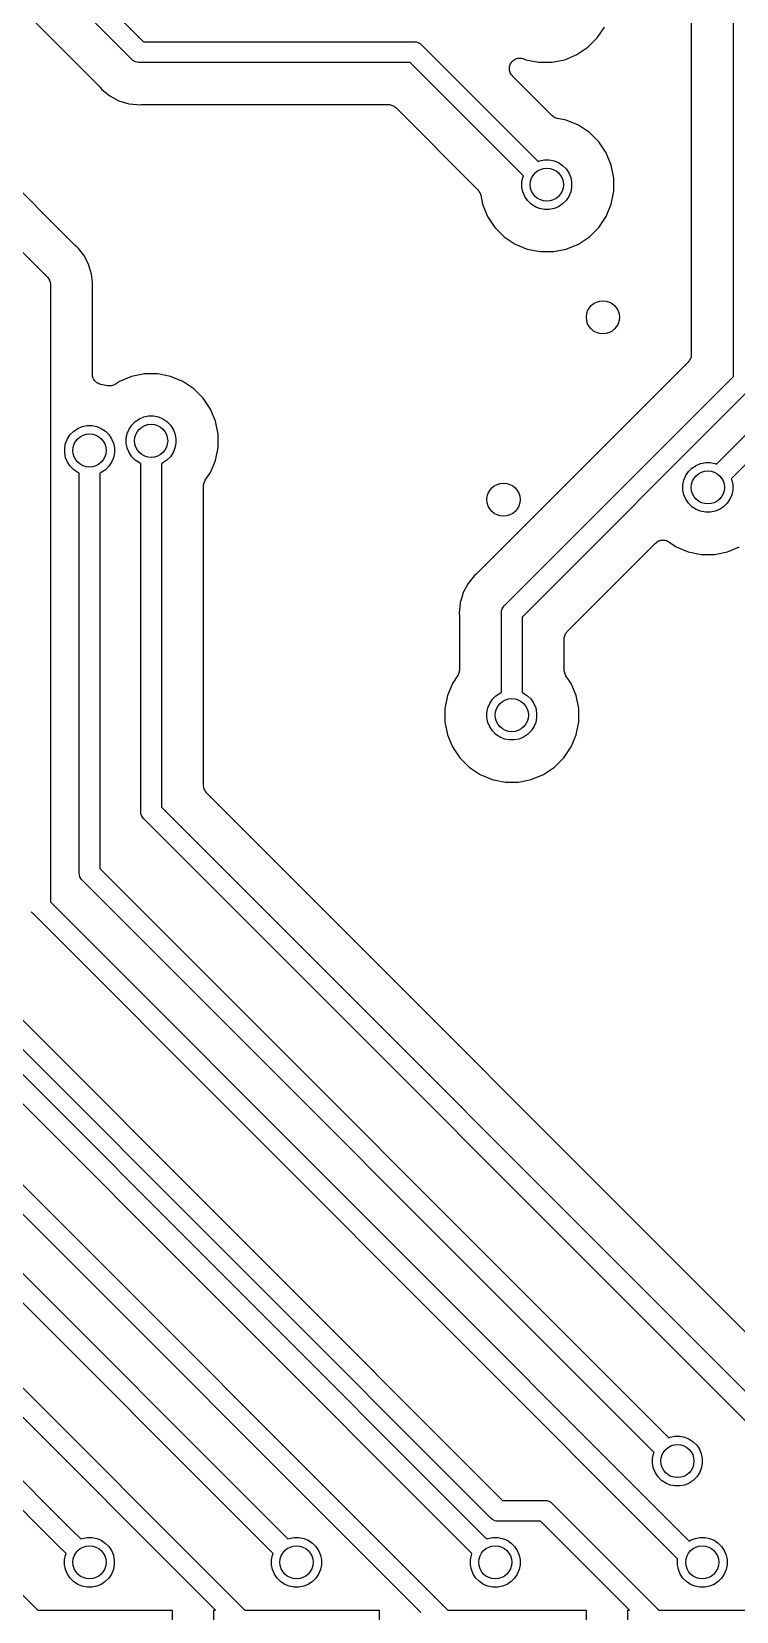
# Model space of a CAD drawing. Extents: x 3.61 to 7.55, y -5.8 to -3.38.
# Drawn here: x 4.811 to 5.146, y -5.241 to -4.49 of the extents above; entities that cross this region are included whole.
import ezdxf

# ---------------------------------------------------------------- set-up
doc = ezdxf.new("R2010")
doc.units = 0
doc.header["$MEASUREMENT"] = 0
doc.layers.add('BLACK', color=7, linetype='CONTINUOUS')

msp = doc.modelspace()

# ---------------------------------------------------------------- linework, layer by layer
at = {"layer": 'BLACK', "linetype": 'CONTINUOUS'}
for p, q in [((5.14469, -4.65407), (5.14469, -3.84514)), ((5.12469, -4.44418), (5.12469, -4.64371)), ((4.83164, -4.59167), (4.69976, -4.4598)), ((4.83169, -4.46253), (4.86424, -4.49508)), ((4.85855, -4.50331), (4.82346, -4.46822)), ((4.68475, -4.47307), (4.81836, -4.60668)), ((4.81019, -4.48323), (4.84354, -4.51658)), ((5.07554, -4.49774), (5.07997, -4.49331)), ((5.07997, -4.49331), (5.08345, -4.4881)), ((4.86424, -4.49508), (4.99277, -4.49508)), ((4.99277, -4.49508), (4.99302, -4.49505)), ((4.99302, -4.49505), (4.99326, -4.49508)), ((4.99326, -4.49508), (4.99326, -4.49508)), ((4.99326, -4.49508), (4.99398, -4.49515)), ((4.99398, -4.49515), (4.99491, -4.49543)), ((4.99491, -4.49543), (4.99576, -4.49589)), ((4.99576, -4.49589), (4.99651, -4.4965)), ((4.99651, -4.4965), (4.99667, -4.49669)), ((4.99667, -4.49669), (5.05189, -4.55191)), ((5.06454, -4.50362), (5.07033, -4.50122)), ((5.07033, -4.50122), (5.07554, -4.49774)), ((4.85871, -4.5035), (4.85855, -4.50331)), ((4.8589, -4.50365), (4.85871, -4.5035)), ((4.85925, -4.50394), (4.8589, -4.50365)), ((4.8589, -4.50365), (4.8589, -4.50365)), ((4.85946, -4.50411), (4.85925, -4.50394)), ((4.86031, -4.50457), (4.85946, -4.50411)), ((4.86124, -4.50485), (4.86031, -4.50457)), ((4.86196, -4.50492), (4.86124, -4.50485)), ((4.8622, -4.50495), (4.86196, -4.50492)), ((4.86196, -4.50492), (4.86196, -4.50492)), ((4.86245, -4.50492), (4.8622, -4.50495)), ((4.99098, -4.50492), (4.86245, -4.50492)), ((5.04493, -4.55887), (4.99098, -4.50492)), ((5.03822, -4.50784), (5.03827, -4.50735)), ((5.03826, -4.50833), (5.03822, -4.50784)), ((5.03822, -4.50784), (5.03822, -4.50784)), ((5.03822, -4.50784), (5.03822, -4.50784)), ((5.0383, -4.50881), (5.03826, -4.50833)), ((5.03827, -4.50735), (5.03832, -4.50687)), ((5.03831, -4.50882), (5.0383, -4.50881)), ((5.0383, -4.50881), (5.0383, -4.50881)), ((5.03844, -4.50927), (5.03831, -4.50882)), ((5.03832, -4.50687), (5.03847, -4.50641)), ((5.03832, -4.50687), (5.03832, -4.50687)), ((5.03832, -4.50687), (5.03832, -4.50687)), ((5.03858, -4.50974), (5.03844, -4.50927)), ((5.03847, -4.50641), (5.03861, -4.50594)), ((5.03858, -4.50975), (5.03858, -4.50974)), ((5.0388, -4.51017), (5.03858, -4.50975)), ((5.03858, -4.50975), (5.03858, -4.50975)), ((5.03861, -4.50594), (5.03862, -4.50593)), ((5.03861, -4.50594), (5.03861, -4.50594)), ((5.03862, -4.50593), (5.03885, -4.50551)), ((5.03885, -4.50551), (5.03908, -4.50508)), ((5.03908, -4.50508), (5.03939, -4.50471)), ((5.03908, -4.50508), (5.03908, -4.50508)), ((5.03908, -4.50508), (5.03908, -4.50508)), ((5.03939, -4.50471), (5.0397, -4.50433)), ((5.0397, -4.50433), (5.0397, -4.50433)), ((5.0397, -4.50433), (5.03971, -4.50433)), ((5.03971, -4.50433), (5.04009, -4.50402)), ((5.04009, -4.50402), (5.04046, -4.50372)), ((5.04046, -4.50372), (5.04047, -4.50371)), ((5.04046, -4.50372), (5.04046, -4.50372)), ((5.04047, -4.50371), (5.0409, -4.50349)), ((5.0409, -4.50349), (5.04132, -4.50326)), ((5.04132, -4.50326), (5.04133, -4.50326)), ((5.04133, -4.50326), (5.04178, -4.50312)), ((5.04133, -4.50326), (5.04133, -4.50326)), ((5.04178, -4.50312), (5.04226, -4.50298)), ((5.04226, -4.50298), (5.04273, -4.50294)), ((5.04226, -4.50298), (5.04226, -4.50298)), ((5.04226, -4.50298), (5.04226, -4.50298)), ((5.04273, -4.50294), (5.04323, -4.50289)), ((5.04323, -4.50289), (5.04323, -4.50289)), ((5.04323, -4.50289), (5.04324, -4.50289)), ((5.04324, -4.50289), (5.04372, -4.50294)), ((5.04372, -4.50294), (5.0442, -4.50298)), ((5.0442, -4.50298), (5.0442, -4.50299)), ((5.0442, -4.50299), (5.04421, -4.50299)), ((5.04421, -4.50299), (5.04468, -4.50313)), ((5.04468, -4.50313), (5.04513, -4.50327)), ((5.04513, -4.50327), (5.04598, -4.50362)), ((5.04598, -4.50362), (5.05213, -4.50484)), ((5.05213, -4.50484), (5.0584, -4.50484)), ((5.0584, -4.50484), (5.06454, -4.50362)), ((4.84354, -4.51658), (4.84359, -4.51663)), ((4.84359, -4.51663), (4.84372, -4.5168)), ((4.84372, -4.5168), (4.84387, -4.51695)), ((4.84387, -4.51695), (4.8445, -4.51771)), ((5.03902, -4.51061), (5.0388, -4.51017)), ((5.03903, -4.51061), (5.03902, -4.51061)), ((5.03903, -4.51062), (5.03903, -4.51061)), ((5.03933, -4.51099), (5.03903, -4.51062)), ((5.03963, -4.51137), (5.03933, -4.51099)), ((5.03964, -4.51138), (5.03963, -4.51137)), ((5.03968, -4.51142), (5.03964, -4.51138)), ((5.03964, -4.51138), (5.03964, -4.51138)), ((5.03964, -4.51138), (5.03964, -4.51138)), ((5.05844, -4.53018), (5.03968, -4.51142)), ((4.8445, -4.51771), (4.84829, -4.52082)), ((4.84829, -4.52082), (4.85262, -4.52314)), ((4.85262, -4.52314), (4.85732, -4.52456)), ((4.85732, -4.52456), (4.86123, -4.52495)), ((4.86318, -4.52495), (4.86325, -4.52494)), ((4.86325, -4.52494), (4.86346, -4.52494)), ((4.86346, -4.52494), (4.86367, -4.52492)), ((4.86367, -4.52492), (4.98062, -4.52492)), ((4.98062, -4.52492), (4.98064, -4.52492)), ((4.98064, -4.52492), (4.98064, -4.52492)), ((4.98064, -4.52492), (4.98064, -4.52492)), ((4.98064, -4.52492), (4.98069, -4.52492)), ((4.98069, -4.52492), (4.98115, -4.52497)), ((4.86123, -4.52495), (4.86123, -4.52495)), ((4.86123, -4.52495), (4.8622, -4.52504)), ((4.8622, -4.52504), (4.86318, -4.52495)), ((4.98115, -4.52497), (4.98161, -4.52502)), ((4.98161, -4.52502), (4.98164, -4.52503)), ((4.98164, -4.52503), (4.98166, -4.52503)), ((4.98166, -4.52503), (4.9821, -4.52517)), ((4.9821, -4.52517), (4.98254, -4.52531)), ((4.98254, -4.52531), (4.98257, -4.52532)), ((4.98257, -4.52532), (4.98259, -4.52533)), ((4.98259, -4.52533), (4.983, -4.52555)), ((4.983, -4.52555), (4.9834, -4.52577)), ((4.9834, -4.52577), (4.98342, -4.52578)), ((4.98342, -4.52578), (4.98345, -4.5258)), ((4.98345, -4.5258), (4.9838, -4.52609)), ((4.9838, -4.52609), (4.98416, -4.52639)), ((4.98416, -4.52639), (5.0232, -4.56543)), ((5.0588, -4.53048), (5.05844, -4.53018)), ((5.05915, -4.53077), (5.0588, -4.53048)), ((5.05917, -4.53078), (5.05915, -4.53077)), ((5.0592, -4.5308), (5.05917, -4.53078)), ((5.0596, -4.53102), (5.0592, -4.5308)), ((5.06, -4.53124), (5.0596, -4.53102)), ((5.06003, -4.53125), (5.06, -4.53124)), ((5.06006, -4.53126), (5.06003, -4.53125)), ((5.0605, -4.5314), (5.06006, -4.53126)), ((5.06093, -4.53154), (5.0605, -4.5314)), ((5.06099, -4.53155), (5.06093, -4.53154)), ((5.061, -4.53155), (5.06099, -4.53155)), ((5.06099, -4.53155), (5.06099, -4.53155)), ((5.06099, -4.53155), (5.06099, -4.53155)), ((5.06529, -4.5324), (5.061, -4.53155)), ((5.07108, -4.5348), (5.06529, -4.5324)), ((5.07629, -4.53828), (5.07108, -4.5348)), ((5.08072, -4.54271), (5.07629, -4.53828)), ((5.0842, -4.54792), (5.08072, -4.54271)), ((5.05189, -4.55191), (5.05256, -4.55163)), ((5.05256, -4.55163), (5.05484, -4.55118)), ((5.05484, -4.55118), (5.05717, -4.55118)), ((5.05717, -4.55118), (5.05945, -4.55163)), ((5.05945, -4.55163), (5.0616, -4.55253)), ((5.0616, -4.55253), (5.06354, -4.55382)), ((5.06354, -4.55382), (5.06518, -4.55546)), ((5.0866, -4.55371), (5.0842, -4.54792)), ((5.08782, -4.55986), (5.0866, -4.55371)), ((5.0442, -4.56183), (5.04465, -4.55955)), ((5.0442, -4.56416), (5.0442, -4.56183)), ((5.04465, -4.55955), (5.04493, -4.55887)), ((5.06518, -4.55546), (5.06647, -4.5574)), ((5.06647, -4.5574), (5.06736, -4.55955)), ((5.06736, -4.55955), (5.06782, -4.56183)), ((5.06782, -4.56183), (5.06782, -4.56416)), ((5.08782, -4.56613), (5.08782, -4.55986)), ((5.0232, -4.56543), (5.02321, -4.56544)), ((5.02321, -4.56544), (5.02321, -4.56544)), ((5.02321, -4.56544), (5.02321, -4.56544)), ((5.02321, -4.56544), (5.02325, -4.56548)), ((5.02325, -4.56548), (5.02353, -4.56584)), ((5.02353, -4.56584), (5.02383, -4.56619)), ((5.02383, -4.56619), (5.02384, -4.56622)), ((5.02384, -4.56622), (5.02386, -4.56624)), ((5.02386, -4.56624), (5.02407, -4.56665)), ((5.02407, -4.56665), (5.02428, -4.56705)), ((5.02428, -4.56705), (5.02429, -4.56708)), ((5.02429, -4.56708), (5.02431, -4.56711)), ((5.02431, -4.56711), (5.02443, -4.56755)), ((5.02443, -4.56755), (5.02457, -4.56799)), ((5.02457, -4.56799), (5.02542, -4.57227)), ((5.04465, -4.56644), (5.0442, -4.56416)), ((5.04554, -4.56859), (5.04465, -4.56644)), ((5.04683, -4.57052), (5.04554, -4.56859)), ((5.06647, -4.56859), (5.06518, -4.57052)), ((5.06736, -4.56644), (5.06647, -4.56859)), ((5.06782, -4.56416), (5.06736, -4.56644)), ((5.0866, -4.57227), (5.08782, -4.56613)), ((5.02542, -4.57227), (5.02782, -4.57806)), ((5.04848, -4.57217), (5.04683, -4.57052)), ((5.05041, -4.57346), (5.04848, -4.57217)), ((5.05256, -4.57435), (5.05041, -4.57346)), ((5.05484, -4.5748), (5.05256, -4.57435)), ((5.05717, -4.5748), (5.05484, -4.5748)), ((5.05945, -4.57435), (5.05717, -4.5748)), ((5.0616, -4.57346), (5.05945, -4.57435)), ((5.06354, -4.57217), (5.0616, -4.57346)), ((5.06518, -4.57052), (5.06354, -4.57217)), ((5.0842, -4.57806), (5.0866, -4.57227)), ((5.02782, -4.57806), (5.0313, -4.58327)), ((5.0313, -4.58327), (5.03573, -4.5877)), ((5.07629, -4.5877), (5.08072, -4.58327)), ((5.08072, -4.58327), (5.0842, -4.57806)), ((4.8318, -4.5918), (4.83164, -4.59167)), ((4.83195, -4.59195), (4.8318, -4.5918)), ((4.832, -4.592), (4.83195, -4.59195)), ((4.83276, -4.59262), (4.832, -4.592)), ((5.03573, -4.5877), (5.04094, -4.59118)), ((5.04094, -4.59118), (5.04673, -4.59358)), ((5.06529, -4.59358), (5.07108, -4.59118)), ((5.07108, -4.59118), (5.07629, -4.5877)), ((4.83339, -4.59338), (4.83276, -4.59262)), ((4.83588, -4.59642), (4.83339, -4.59338)), ((4.83819, -4.60075), (4.83588, -4.59642)), ((5.04673, -4.59358), (5.05287, -4.5948)), ((5.05287, -4.5948), (5.05914, -4.5948)), ((5.05914, -4.5948), (5.06529, -4.59358)), ((4.81836, -4.60668), (4.81855, -4.60683)), ((4.81855, -4.60683), (4.81871, -4.60702)), ((4.81871, -4.60702), (4.81871, -4.60702)), ((4.81871, -4.60702), (4.81917, -4.60758)), ((4.83962, -4.60545), (4.83819, -4.60075)), ((4.84, -4.60935), (4.83962, -4.60545)), ((4.81917, -4.60758), (4.81954, -4.60829)), ((4.81954, -4.60829), (4.81962, -4.60844)), ((4.81962, -4.60844), (4.81991, -4.60937)), ((4.81991, -4.60937), (4.81998, -4.61009)), ((4.81998, -4.61009), (4.81998, -4.61009)), ((4.81998, -4.61009), (4.82, -4.61033)), ((4.82, -4.61033), (4.81998, -4.61057)), ((4.81998, -4.61057), (4.81998, -4.90357)), ((4.83998, -4.61173), (4.84, -4.61152)), ((4.83998, -4.6118), (4.83998, -4.61173)), ((4.83998, -4.65297), (4.83998, -4.6118)), ((4.8401, -4.61033), (4.84, -4.60935)), ((4.84, -4.60935), (4.84, -4.60935)), ((4.84, -4.61131), (4.8401, -4.61033)), ((4.84, -4.61152), (4.84, -4.61131)), ((5.12458, -4.64475), (5.12444, -4.64519)), ((5.12459, -4.6447), (5.12458, -4.64473)), ((5.12458, -4.64473), (5.12458, -4.64475)), ((5.12463, -4.64424), (5.12459, -4.6447)), ((5.12468, -4.64378), (5.12463, -4.64424)), ((5.12469, -4.64371), (5.12468, -4.64373)), ((5.12468, -4.64373), (5.12468, -4.64373)), ((5.12468, -4.64373), (5.12468, -4.64373)), ((5.12468, -4.64373), (5.12468, -4.64378)), ((5.12322, -4.64725), (5.02279, -4.74768)), ((5.12351, -4.64689), (5.12322, -4.64725)), ((5.12381, -4.64654), (5.12351, -4.64689)), ((5.12382, -4.64651), (5.12381, -4.64654)), ((5.12384, -4.64649), (5.12382, -4.64651)), ((5.12406, -4.64609), (5.12384, -4.64649)), ((5.12428, -4.64568), (5.12406, -4.64609)), ((5.12429, -4.64566), (5.12428, -4.64568)), ((5.1243, -4.64563), (5.12429, -4.64566)), ((5.12444, -4.64519), (5.1243, -4.64563)), ((4.84002, -4.65343), (4.83998, -4.65297)), ((4.84006, -4.6539), (4.84002, -4.65343)), ((4.84007, -4.65392), (4.84006, -4.6539)), ((4.84007, -4.65394), (4.84007, -4.65392)), ((4.84021, -4.65438), (4.84007, -4.65394)), ((4.84034, -4.65483), (4.84021, -4.65438)), ((4.84035, -4.65485), (4.84034, -4.65483)), ((4.84035, -4.65487), (4.84035, -4.65485)), ((4.84057, -4.65528), (4.84035, -4.65487)), ((4.84079, -4.6557), (4.84057, -4.65528)), ((4.8408, -4.65571), (4.84079, -4.6557)), ((4.84081, -4.65573), (4.8408, -4.65571)), ((4.84111, -4.6561), (4.84081, -4.65573)), ((4.8414, -4.65646), (4.84111, -4.6561)), ((4.84142, -4.65647), (4.8414, -4.65646)), ((4.84143, -4.65649), (4.84142, -4.65647)), ((4.84179, -4.65679), (4.84143, -4.65649)), ((4.84215, -4.65709), (4.84179, -4.65679)), ((4.84217, -4.6571), (4.84215, -4.65709)), ((4.84218, -4.65711), (4.84217, -4.6571)), ((4.84259, -4.65733), (4.84218, -4.65711)), ((4.843, -4.65756), (4.84259, -4.65733)), ((4.84302, -4.65757), (4.843, -4.65756)), ((4.84304, -4.65757), (4.84302, -4.65757)), ((4.84349, -4.65771), (4.84304, -4.65757)), ((4.84393, -4.65786), (4.84349, -4.65771)), ((4.84397, -4.65786), (4.84393, -4.65786)), ((4.844, -4.65787), (4.84397, -4.65786)), ((4.84397, -4.65786), (4.84397, -4.65786)), ((4.84397, -4.65786), (4.84397, -4.65786)), ((4.84717, -4.6585), (4.844, -4.65787)), ((4.84763, -4.65855), (4.84717, -4.6585)), ((4.84809, -4.6586), (4.84763, -4.65855)), ((4.84812, -4.65859), (4.84809, -4.6586)), ((4.84814, -4.6586), (4.84812, -4.65859)), ((4.8486, -4.65855), (4.84814, -4.6586)), ((4.84906, -4.65851), (4.8486, -4.65855)), ((4.84909, -4.6585), (4.84906, -4.65851)), ((4.84911, -4.6585), (4.84909, -4.6585)), ((4.84956, -4.65837), (4.84911, -4.6585)), ((4.85, -4.65824), (4.84956, -4.65837)), ((4.85002, -4.65823), (4.85, -4.65824)), ((4.85005, -4.65822), (4.85002, -4.65823)), ((4.85045, -4.658), (4.85005, -4.65822)), ((4.85087, -4.65779), (4.85045, -4.658)), ((4.85091, -4.65776), (4.85087, -4.65779)), ((4.85092, -4.65775), (4.85091, -4.65776)), ((4.85091, -4.65776), (4.85091, -4.65776)), ((4.85091, -4.65776), (4.85091, -4.65776)), ((4.85282, -4.65649), (4.85092, -4.65775)), ((4.85861, -4.65409), (4.85282, -4.65649)), ((4.86475, -4.65287), (4.85861, -4.65409)), ((4.87102, -4.65287), (4.86475, -4.65287)), ((4.87717, -4.65409), (4.87102, -4.65287)), ((4.88296, -4.65649), (4.87717, -4.65409)), ((4.88817, -4.65997), (4.88296, -4.65649)), ((4.8926, -4.6644), (4.88817, -4.65997)), ((5.03606, -4.76269), (5.14469, -4.65407)), ((5.15292, -4.65976), (5.04429, -4.76838)), ((4.89608, -4.66961), (4.8926, -4.6644)), ((5.13668, -4.69572), (5.16742, -4.66498)), ((4.86036, -4.6755), (4.86229, -4.67421)), ((4.86229, -4.67421), (4.86444, -4.67332)), ((4.86444, -4.67332), (4.86672, -4.67287)), ((4.86672, -4.67287), (4.86905, -4.67287)), ((4.86905, -4.67287), (4.87133, -4.67332)), ((4.87133, -4.67332), (4.87348, -4.67421)), ((4.87348, -4.67421), (4.87542, -4.6755)), ((4.89848, -4.6754), (4.89608, -4.66961)), ((5.17565, -4.67067), (5.14364, -4.70268)), ((4.82815, -4.68364), (4.82944, -4.6817)), ((4.82944, -4.6817), (4.83109, -4.68006)), ((4.83109, -4.68006), (4.83302, -4.67877)), ((4.83302, -4.67877), (4.83517, -4.67788)), ((4.83517, -4.67788), (4.83745, -4.67742)), ((4.83745, -4.67742), (4.83978, -4.67742)), ((4.83978, -4.67742), (4.84206, -4.67788)), ((4.84206, -4.67788), (4.84421, -4.67877)), ((4.84421, -4.67877), (4.84615, -4.68006)), ((4.84615, -4.68006), (4.84779, -4.6817)), ((4.84779, -4.6817), (4.84908, -4.68364)), ((4.85608, -4.68351), (4.85653, -4.68123)), ((4.85653, -4.68123), (4.85742, -4.67908)), ((4.85742, -4.67908), (4.85871, -4.67715)), ((4.85871, -4.67715), (4.86036, -4.6755)), ((4.87542, -4.6755), (4.87706, -4.67715)), ((4.87706, -4.67715), (4.87835, -4.67908)), ((4.87835, -4.67908), (4.87924, -4.68123)), ((4.87924, -4.68123), (4.8797, -4.68351)), ((4.8997, -4.68154), (4.89848, -4.6754)), ((4.8997, -4.68781), (4.8997, -4.68154)), ((4.82681, -4.68807), (4.82726, -4.68579)), ((4.82681, -4.6904), (4.82681, -4.68807)), ((4.82726, -4.68579), (4.82815, -4.68364)), ((4.84908, -4.68364), (4.84997, -4.68579)), ((4.84997, -4.68579), (4.85043, -4.68807)), ((4.85043, -4.68807), (4.85043, -4.6904)), ((4.85608, -4.68584), (4.85608, -4.68351)), ((4.85653, -4.68812), (4.85608, -4.68584)), ((4.85742, -4.69027), (4.85653, -4.68812)), ((4.87924, -4.68812), (4.87835, -4.69027)), ((4.8797, -4.68584), (4.87924, -4.68812)), ((4.8797, -4.68351), (4.8797, -4.68584)), ((4.89848, -4.69396), (4.8997, -4.68781)), ((4.82726, -4.69268), (4.82681, -4.6904)), ((4.82815, -4.69483), (4.82726, -4.69268)), ((4.82944, -4.69676), (4.82815, -4.69483)), ((4.83109, -4.69841), (4.82944, -4.69676)), ((4.84779, -4.69676), (4.84615, -4.69841)), ((4.84908, -4.69483), (4.84779, -4.69676)), ((4.84997, -4.69268), (4.84908, -4.69483)), ((4.85043, -4.6904), (4.84997, -4.69268)), ((4.85871, -4.69221), (4.85742, -4.69027)), ((4.86036, -4.69385), (4.85871, -4.69221)), ((4.86229, -4.69514), (4.86036, -4.69385)), ((4.86297, -4.69542), (4.86229, -4.69514)), ((4.86297, -4.70162), (4.86297, -4.69542)), ((4.87348, -4.69514), (4.87281, -4.69542)), ((4.87281, -4.69542), (4.87281, -4.85869)), ((4.87542, -4.69385), (4.87348, -4.69514)), ((4.87706, -4.69221), (4.87542, -4.69385)), ((4.87835, -4.69027), (4.87706, -4.69221)), ((4.89608, -4.69975), (4.89848, -4.69396)), ((5.12503, -4.69762), (5.12696, -4.69633)), ((5.12696, -4.69633), (5.12911, -4.69544)), ((5.12911, -4.69544), (5.1314, -4.69499)), ((5.1314, -4.69499), (5.13372, -4.69499)), ((5.13372, -4.69499), (5.136, -4.69544)), ((5.136, -4.69544), (5.13668, -4.69572)), ((4.83302, -4.6997), (4.83109, -4.69841)), ((4.8337, -4.69998), (4.83302, -4.6997)), ((4.8337, -4.88956), (4.8337, -4.69998)), ((4.84421, -4.6997), (4.84354, -4.69998)), ((4.84354, -4.69998), (4.84354, -4.88776)), ((4.84615, -4.69841), (4.84421, -4.6997)), ((4.86297, -4.86049), (4.86297, -4.70162)), ((4.86297, -4.70162), (4.86297, -4.70162)), ((4.89292, -4.70512), (4.89306, -4.70468)), ((4.89306, -4.70468), (4.89319, -4.70424)), ((4.89319, -4.70424), (4.8932, -4.70421)), ((4.8932, -4.70421), (4.89321, -4.70419)), ((4.89321, -4.70419), (4.89343, -4.70378)), ((4.89343, -4.70378), (4.89365, -4.70338)), ((4.89365, -4.70338), (4.89608, -4.69975)), ((5.12075, -4.70563), (5.1212, -4.70335)), ((5.1212, -4.70335), (5.12209, -4.7012)), ((5.12209, -4.7012), (5.12338, -4.69927)), ((5.12338, -4.69927), (5.12503, -4.69762)), ((5.14364, -4.70268), (5.14392, -4.70335)), ((5.14392, -4.70335), (5.14437, -4.70563)), ((4.89281, -4.70609), (4.89286, -4.70563)), ((4.89281, -4.70614), (4.89281, -4.70609)), ((4.89281, -4.70616), (4.89281, -4.70614)), ((4.89281, -4.70614), (4.89281, -4.70614)), ((4.89281, -4.70614), (4.89281, -4.70614)), ((4.89281, -4.84833), (4.89281, -4.70616)), ((4.89286, -4.70563), (4.89291, -4.70517)), ((4.89291, -4.70514), (4.89292, -4.70512)), ((4.89291, -4.70517), (4.89291, -4.70514)), ((5.12075, -4.70796), (5.12075, -4.70563)), ((5.1212, -4.71024), (5.12075, -4.70796)), ((5.12209, -4.71239), (5.1212, -4.71024)), ((5.12338, -4.71433), (5.12209, -4.71239)), ((5.14303, -4.71239), (5.14173, -4.71433)), ((5.14392, -4.71024), (5.14303, -4.71239)), ((5.14437, -4.70796), (5.14392, -4.71024)), ((5.14437, -4.70563), (5.14437, -4.70796)), ((5.12503, -4.71597), (5.12338, -4.71433)), ((5.12696, -4.71726), (5.12503, -4.71597)), ((5.12911, -4.71815), (5.12696, -4.71726)), ((5.1314, -4.71861), (5.12911, -4.71815)), ((5.13372, -4.71861), (5.1314, -4.71861)), ((5.136, -4.71815), (5.13372, -4.71861)), ((5.13815, -4.71726), (5.136, -4.71815)), ((5.14009, -4.71597), (5.13815, -4.71726)), ((5.14173, -4.71433), (5.14009, -4.71597)), ((5.06576, -4.7752), (5.10768, -4.73327)), ((5.10768, -4.73327), (5.1077, -4.73325)), ((5.1077, -4.73325), (5.10773, -4.73323)), ((5.1077, -4.73325), (5.1077, -4.73325)), ((5.1077, -4.73325), (5.1077, -4.73325)), ((5.10773, -4.73323), (5.1081, -4.73293)), ((5.1081, -4.73293), (5.10846, -4.73264)), ((5.10846, -4.73264), (5.10848, -4.73263)), ((5.10848, -4.73263), (5.10849, -4.73262)), ((5.10849, -4.73262), (5.10891, -4.7324)), ((5.10891, -4.7324), (5.10932, -4.73218)), ((5.10932, -4.73218), (5.10934, -4.73218)), ((5.10934, -4.73218), (5.10936, -4.73217)), ((5.10936, -4.73217), (5.10981, -4.73204)), ((5.10981, -4.73204), (5.11026, -4.7319)), ((5.11026, -4.7319), (5.11028, -4.7319)), ((5.11028, -4.7319), (5.1103, -4.7319)), ((5.1103, -4.7319), (5.11076, -4.73185)), ((5.11076, -4.73185), (5.11123, -4.73181)), ((5.11123, -4.73181), (5.11125, -4.73181)), ((5.11125, -4.73181), (5.11127, -4.73181)), ((5.11127, -4.73181), (5.11174, -4.73186)), ((5.11174, -4.73186), (5.1122, -4.73191)), ((5.1122, -4.73191), (5.11222, -4.73191)), ((5.11222, -4.73191), (5.11224, -4.73192)), ((5.11224, -4.73192), (5.11269, -4.73206)), ((5.11269, -4.73206), (5.11313, -4.73219)), ((5.11313, -4.73219), (5.11315, -4.7322)), ((5.11315, -4.7322), (5.11317, -4.73221)), ((5.11317, -4.73221), (5.11358, -4.73243)), ((5.11358, -4.73243), (5.114, -4.73265)), ((5.114, -4.73265), (5.11749, -4.73499)), ((5.11749, -4.73499), (5.12328, -4.73739)), ((5.14184, -4.73739), (5.14763, -4.73499)), ((5.12328, -4.73739), (5.12943, -4.73861)), ((5.12943, -4.73861), (5.13569, -4.73861)), ((5.13569, -4.73861), (5.14184, -4.73739)), ((5.02104, -4.7494), (5.01855, -4.75243)), ((5.02166, -4.74864), (5.02104, -4.7494)), ((5.02104, -4.7494), (5.02104, -4.7494)), ((5.02242, -4.74801), (5.02166, -4.74864)), ((5.02257, -4.74786), (5.02242, -4.74801)), ((5.02274, -4.74773), (5.02257, -4.74786)), ((5.02279, -4.74768), (5.02274, -4.74773)), ((5.01623, -4.75676), (5.0154, -4.75951)), ((5.01855, -4.75243), (5.01623, -4.75676)), ((5.01461, -4.76345), (5.01433, -4.76634)), ((5.01481, -4.76146), (5.01461, -4.76345)), ((5.0154, -4.75951), (5.01481, -4.76146)), ((5.0154, -4.75951), (5.0154, -4.75951)), ((5.03453, -4.76536), (5.0348, -4.76445)), ((5.0348, -4.76445), (5.03526, -4.7636)), ((5.03526, -4.7636), (5.03572, -4.76303)), ((5.03572, -4.76303), (5.03587, -4.76285)), ((5.03572, -4.76303), (5.03572, -4.76303)), ((5.03587, -4.76285), (5.03606, -4.76269)), ((5.01433, -4.76634), (5.01442, -4.76732)), ((5.01442, -4.76732), (5.01443, -4.76739)), ((5.01443, -4.76739), (5.01443, -4.7676)), ((5.01443, -4.7676), (5.01445, -4.76781)), ((5.01445, -4.76781), (5.01445, -4.79348)), ((5.03443, -4.76634), (5.03447, -4.76591)), ((5.03445, -4.76658), (5.03443, -4.76634)), ((5.03445, -4.80421), (5.03445, -4.76658)), ((5.03447, -4.76591), (5.03452, -4.76538)), ((5.03452, -4.76538), (5.03453, -4.76536)), ((5.04429, -4.76838), (5.04429, -4.80421)), ((5.06429, -4.77867), (5.06434, -4.77821)), ((5.06429, -4.77872), (5.06429, -4.77867)), ((5.06429, -4.77874), (5.06429, -4.77872)), ((5.06429, -4.77872), (5.06429, -4.77872)), ((5.06429, -4.77872), (5.06429, -4.77872)), ((5.06429, -4.79348), (5.06429, -4.77874)), ((5.06434, -4.77821), (5.06439, -4.77775)), ((5.06439, -4.77775), (5.0644, -4.77772)), ((5.0644, -4.7777), (5.06454, -4.77726)), ((5.0644, -4.77772), (5.0644, -4.7777)), ((5.06454, -4.77726), (5.06468, -4.77681)), ((5.06468, -4.77681), (5.06469, -4.77679)), ((5.06469, -4.77679), (5.0647, -4.77677)), ((5.0647, -4.77677), (5.06492, -4.77636)), ((5.06492, -4.77636), (5.06514, -4.77595)), ((5.06514, -4.77595), (5.06515, -4.77593)), ((5.06515, -4.77593), (5.06517, -4.77591)), ((5.06517, -4.77591), (5.06546, -4.77556)), ((5.06546, -4.77556), (5.06576, -4.7752)), ((5.0142, -4.79496), (5.01407, -4.7954)), ((5.01434, -4.79452), (5.0142, -4.79496)), ((5.01435, -4.79447), (5.01434, -4.79449)), ((5.01434, -4.79449), (5.01434, -4.79452)), ((5.0144, -4.79401), (5.01435, -4.79447)), ((5.01445, -4.79355), (5.0144, -4.79401)), ((5.01445, -4.79348), (5.01445, -4.79349)), ((5.01445, -4.79349), (5.01445, -4.7935)), ((5.01445, -4.7935), (5.01445, -4.7935)), ((5.01445, -4.7935), (5.01445, -4.79355)), ((5.06434, -4.79394), (5.06429, -4.79348)), ((5.06438, -4.7944), (5.06434, -4.79394)), ((5.06438, -4.79443), (5.06438, -4.7944)), ((5.06439, -4.79445), (5.06438, -4.79443)), ((5.06452, -4.79489), (5.06439, -4.79445)), ((5.06465, -4.79534), (5.06452, -4.79489)), ((5.01118, -4.79989), (5.00878, -4.80568)), ((5.01361, -4.79626), (5.01118, -4.79989)), ((5.01382, -4.79586), (5.01361, -4.79626)), ((5.01404, -4.79545), (5.01382, -4.79586)), ((5.01405, -4.79543), (5.01404, -4.79545)), ((5.01407, -4.7954), (5.01405, -4.79543)), ((5.06466, -4.79536), (5.06465, -4.79534)), ((5.06467, -4.79539), (5.06466, -4.79536)), ((5.06488, -4.79579), (5.06467, -4.79539)), ((5.0651, -4.7962), (5.06488, -4.79579)), ((5.06513, -4.79625), (5.0651, -4.7962)), ((5.06513, -4.79626), (5.06513, -4.79625)), ((5.06513, -4.79625), (5.06513, -4.79625)), ((5.06513, -4.79625), (5.06513, -4.79625)), ((5.06756, -4.79989), (5.06513, -4.79626)), ((5.06996, -4.80568), (5.06756, -4.79989)), ((5.00878, -4.80568), (5.00756, -4.81183)), ((5.02801, -4.81152), (5.0289, -4.80937)), ((5.0289, -4.80937), (5.0302, -4.80743)), ((5.0302, -4.80743), (5.03184, -4.80579)), ((5.03184, -4.80579), (5.03378, -4.80449)), ((5.03378, -4.80449), (5.03445, -4.80421)), ((5.04429, -4.80421), (5.04496, -4.80449)), ((5.04496, -4.80449), (5.0469, -4.80579)), ((5.0469, -4.80579), (5.04854, -4.80743)), ((5.04854, -4.80743), (5.04984, -4.80937)), ((5.04984, -4.80937), (5.05073, -4.81152)), ((5.07118, -4.81183), (5.06996, -4.80568)), ((5.00756, -4.81183), (5.00756, -4.81809)), ((5.02756, -4.8138), (5.02801, -4.81152)), ((5.02756, -4.81612), (5.02756, -4.8138)), ((5.02801, -4.81841), (5.02756, -4.81612)), ((5.05073, -4.81152), (5.05118, -4.8138)), ((5.05118, -4.81612), (5.05073, -4.81841)), ((5.05118, -4.8138), (5.05118, -4.81612)), ((5.07118, -4.81809), (5.07118, -4.81183)), ((5.00756, -4.81809), (5.00878, -4.82424)), ((5.00878, -4.82424), (5.01118, -4.83003)), ((5.0289, -4.82056), (5.02801, -4.81841)), ((5.0302, -4.82249), (5.0289, -4.82056)), ((5.03184, -4.82413), (5.0302, -4.82249)), ((5.03378, -4.82543), (5.03184, -4.82413)), ((5.0469, -4.82413), (5.04496, -4.82543)), ((5.04854, -4.82249), (5.0469, -4.82413)), ((5.04984, -4.82056), (5.04854, -4.82249)), ((5.05073, -4.81841), (5.04984, -4.82056)), ((5.06756, -4.83003), (5.06996, -4.82424)), ((5.06996, -4.82424), (5.07118, -4.81809)), ((5.01118, -4.83003), (5.01466, -4.83524)), ((5.03592, -4.82632), (5.03378, -4.82543)), ((5.03821, -4.82677), (5.03592, -4.82632)), ((5.04053, -4.82677), (5.03821, -4.82677)), ((5.04282, -4.82632), (5.04053, -4.82677)), ((5.04496, -4.82543), (5.04282, -4.82632)), ((5.06408, -4.83524), (5.06756, -4.83003)), ((5.01466, -4.83524), (5.01909, -4.83967)), ((5.01909, -4.83967), (5.0243, -4.84315)), ((5.05444, -4.84315), (5.05965, -4.83967)), ((5.05965, -4.83967), (5.06408, -4.83524)), ((5.0243, -4.84315), (5.03009, -4.84555)), ((5.03009, -4.84555), (5.03624, -4.84677)), ((5.03624, -4.84677), (5.0425, -4.84677)), ((5.0425, -4.84677), (5.04865, -4.84555)), ((5.04865, -4.84555), (5.05444, -4.84315)), ((4.89285, -4.84879), (4.89281, -4.84833)), ((4.89289, -4.84925), (4.89285, -4.84879)), ((4.8929, -4.84928), (4.89289, -4.84925)), ((4.8929, -4.84931), (4.8929, -4.84928)), ((4.89304, -4.84975), (4.8929, -4.84931)), ((4.89317, -4.85019), (4.89304, -4.84975)), ((4.89318, -4.85021), (4.89317, -4.85019)), ((4.89319, -4.85024), (4.89318, -4.85021)), ((4.8934, -4.85065), (4.89319, -4.85024)), ((4.89362, -4.85106), (4.8934, -4.85065)), ((4.89363, -4.85108), (4.89362, -4.85106)), ((4.89364, -4.8511), (4.89363, -4.85108)), ((4.89393, -4.85146), (4.89364, -4.8511)), ((4.89422, -4.85182), (4.89393, -4.85146)), ((4.89426, -4.85186), (4.89422, -4.85182)), ((4.89427, -4.85187), (4.89426, -4.85186)), ((4.89426, -4.85186), (4.89426, -4.85186)), ((4.89426, -4.85186), (4.89426, -4.85186)), ((5.18487, -5.14246), (4.89427, -4.85187)), ((4.86294, -4.86073), (4.86297, -4.86049)), ((4.86297, -4.86097), (4.86294, -4.86073)), ((4.86304, -4.86169), (4.86297, -4.86097)), ((4.86297, -4.86097), (4.86297, -4.86097)), ((4.86332, -4.86262), (4.86304, -4.86169)), ((4.86378, -4.86347), (4.86332, -4.86262)), ((4.87281, -4.85869), (5.17831, -5.1642)), ((4.86439, -4.86422), (4.86378, -4.86347)), ((4.86458, -4.86438), (4.86439, -4.86422)), ((5.17135, -5.17115), (4.86458, -4.86438)), ((4.83367, -4.8898), (4.8337, -4.88956)), ((4.83377, -4.89076), (4.83367, -4.8898)), ((4.83405, -4.89169), (4.83377, -4.89076)), ((4.83451, -4.89255), (4.83405, -4.89169)), ((4.83486, -4.89298), (4.83451, -4.89255)), ((4.84354, -4.88776), (5.10995, -5.15417)), ((4.83512, -4.89329), (4.83486, -4.89298)), ((4.83531, -4.89345), (4.83512, -4.89329)), ((5.10299, -5.16113), (4.83531, -4.89345)), ((4.81998, -4.90357), (5.12372, -5.20731)), ((4.81109, -4.90854), (4.81094, -4.90835)), ((4.81156, -4.9091), (4.81109, -4.90854)), ((4.81175, -4.90926), (4.81156, -4.9091)), ((5.11821, -5.21572), (4.81175, -4.90926)), ((4.782, -4.93507), (5.03492, -5.18799)), ((4.76556, -4.94447), (5.02334, -5.20225)), ((5.02923, -5.19622), (4.77377, -4.94076)), ((5.01638, -5.20921), (4.75733, -4.95016)), ((4.74972, -4.98094), (5.00893, -5.24016)), ((4.99606, -5.24121), (4.74149, -4.98663)), ((4.73387, -5.00727), (4.92885, -5.20225)), ((4.92189, -5.20921), (4.72564, -5.01296)), ((4.71803, -5.04572), (4.91247, -5.24016)), ((4.89855, -5.24016), (4.7098, -5.0514)), ((4.82346, -5.20921), (4.69396, -5.0797)), ((4.70219, -5.07401), (4.83042, -5.20225)), ((4.68605, -5.11216), (4.81405, -5.24016)), ((5.10995, -5.15417), (5.10995, -5.15417)), ((5.10995, -5.15417), (5.11399, -5.15821)), ((5.10703, -5.16517), (5.10299, -5.16113)), ((5.10299, -5.16113), (5.10299, -5.16113)), ((5.11399, -5.15821), (5.11467, -5.15793)), ((5.11467, -5.15793), (5.11695, -5.15748)), ((5.11695, -5.15748), (5.11927, -5.15748)), ((5.11927, -5.15748), (5.12156, -5.15793)), ((5.12156, -5.15793), (5.1237, -5.15882)), ((5.1237, -5.15882), (5.12564, -5.16012)), ((5.12564, -5.16012), (5.12728, -5.16176)), ((5.12728, -5.16176), (5.12858, -5.1637)), ((5.1063, -5.16813), (5.10675, -5.16585)), ((5.1063, -5.17045), (5.1063, -5.16813)), ((5.10675, -5.16585), (5.10703, -5.16517)), ((5.12858, -5.1637), (5.12947, -5.16585)), ((5.12947, -5.16585), (5.12992, -5.16813)), ((5.12992, -5.16813), (5.12992, -5.17045)), ((5.10675, -5.17274), (5.1063, -5.17045)), ((5.10764, -5.17489), (5.10675, -5.17274)), ((5.10894, -5.17682), (5.10764, -5.17489)), ((5.11058, -5.17847), (5.10894, -5.17682)), ((5.12728, -5.17682), (5.12564, -5.17847)), ((5.12858, -5.17489), (5.12728, -5.17682)), ((5.12947, -5.17274), (5.12858, -5.17489)), ((5.12992, -5.17045), (5.12947, -5.17274)), ((5.11252, -5.17976), (5.11058, -5.17847)), ((5.11467, -5.18065), (5.11252, -5.17976)), ((5.11695, -5.1811), (5.11467, -5.18065)), ((5.11927, -5.1811), (5.11695, -5.1811)), ((5.12156, -5.18065), (5.11927, -5.1811)), ((5.1237, -5.17976), (5.12156, -5.18065)), ((5.12564, -5.17847), (5.1237, -5.17976)), ((5.03492, -5.18799), (5.05488, -5.18799)), ((5.05488, -5.18799), (5.05512, -5.18797)), ((5.05512, -5.18797), (5.05536, -5.18799)), ((5.05536, -5.18799), (5.05536, -5.18799)), ((5.05536, -5.18799), (5.05608, -5.18806)), ((5.05608, -5.18806), (5.05701, -5.18834)), ((5.05701, -5.18834), (5.05787, -5.1888)), ((5.05787, -5.1888), (5.05861, -5.18942)), ((5.05861, -5.18942), (5.05877, -5.1896)), ((5.05877, -5.1896), (5.10932, -5.24016)), ((5.02939, -5.19641), (5.02923, -5.19622)), ((5.02957, -5.19656), (5.02939, -5.19641)), ((5.03014, -5.19703), (5.02957, -5.19656)), ((5.03086, -5.19741), (5.03014, -5.19703)), ((5.03099, -5.19748), (5.03086, -5.19741)), ((5.03192, -5.19776), (5.03099, -5.19748)), ((5.03264, -5.19783), (5.03192, -5.19776)), ((5.03288, -5.19786), (5.03264, -5.19783)), ((5.03264, -5.19783), (5.03264, -5.19783)), ((5.03312, -5.19783), (5.03288, -5.19786)), ((5.05308, -5.19783), (5.03312, -5.19783)), ((5.0954, -5.24016), (5.05308, -5.19783)), ((4.83042, -5.20225), (4.83042, -5.20225)), ((4.83042, -5.20225), (4.83446, -5.20629)), ((4.83446, -5.20629), (4.83514, -5.20601)), ((4.83514, -5.20601), (4.83742, -5.20556)), ((4.83742, -5.20556), (4.83975, -5.20556)), ((4.83975, -5.20556), (4.84203, -5.20601)), ((4.84203, -5.20601), (4.84418, -5.2069)), ((4.84418, -5.2069), (4.84611, -5.2082)), ((4.92885, -5.20225), (4.92885, -5.20225)), ((4.92885, -5.20225), (4.93289, -5.20629)), ((4.93289, -5.20629), (4.93356, -5.20601)), ((4.93356, -5.20601), (4.93584, -5.20556)), ((4.93584, -5.20556), (4.93817, -5.20556)), ((4.93817, -5.20556), (4.94045, -5.20601)), ((4.94045, -5.20601), (4.9426, -5.2069)), ((4.9426, -5.2069), (4.94454, -5.2082)), ((5.02334, -5.20225), (5.02334, -5.20225)), ((5.02334, -5.20225), (5.02738, -5.20629)), ((5.02738, -5.20629), (5.02805, -5.20601)), ((5.02805, -5.20601), (5.03033, -5.20556)), ((5.03033, -5.20556), (5.03266, -5.20556)), ((5.03266, -5.20556), (5.03494, -5.20601)), ((5.03494, -5.20601), (5.03709, -5.2069)), ((5.03709, -5.2069), (5.03903, -5.2082)), ((5.12372, -5.20731), (5.12433, -5.2069)), ((5.12433, -5.2069), (5.12648, -5.20601)), ((5.12648, -5.20601), (5.12876, -5.20556)), ((5.12876, -5.20556), (5.13108, -5.20556)), ((5.13108, -5.20556), (5.13337, -5.20601)), ((5.13337, -5.20601), (5.13552, -5.2069)), ((5.13552, -5.2069), (5.13745, -5.2082)), ((4.8275, -5.21325), (4.82346, -5.20921)), ((4.82346, -5.20921), (4.82346, -5.20921)), ((4.82677, -5.21621), (4.82723, -5.21392)), ((4.82723, -5.21392), (4.8275, -5.21325)), ((4.84611, -5.2082), (4.84776, -5.20984)), ((4.84776, -5.20984), (4.84905, -5.21178)), ((4.84905, -5.21178), (4.84994, -5.21392)), ((4.84994, -5.21392), (4.85039, -5.21621)), ((4.92593, -5.21325), (4.92189, -5.20921)), ((4.92189, -5.20921), (4.92189, -5.20921)), ((4.9252, -5.21621), (4.92565, -5.21392)), ((4.92565, -5.21392), (4.92593, -5.21325)), ((4.94454, -5.2082), (4.94618, -5.20984)), ((4.94618, -5.20984), (4.94747, -5.21178)), ((4.94747, -5.21178), (4.94837, -5.21392)), ((4.94837, -5.21392), (4.94882, -5.21621)), ((5.02042, -5.21325), (5.01638, -5.20921)), ((5.01638, -5.20921), (5.01638, -5.20921)), ((5.01969, -5.21621), (5.02014, -5.21392)), ((5.02014, -5.21392), (5.02042, -5.21325)), ((5.03903, -5.2082), (5.04067, -5.20984)), ((5.04067, -5.20984), (5.04196, -5.21178)), ((5.04196, -5.21178), (5.04285, -5.21392)), ((5.04285, -5.21392), (5.04331, -5.21621)), ((5.13745, -5.2082), (5.1391, -5.20984)), ((5.1391, -5.20984), (5.14039, -5.21178)), ((5.14039, -5.21178), (5.14128, -5.21392)), ((5.14128, -5.21392), (5.14173, -5.21621)), ((4.82677, -5.21853), (4.82677, -5.21621)), ((4.82723, -5.22081), (4.82677, -5.21853)), ((4.82812, -5.22296), (4.82723, -5.22081)), ((4.84994, -5.22081), (4.84905, -5.22296)), ((4.85039, -5.21853), (4.84994, -5.22081)), ((4.85039, -5.21621), (4.85039, -5.21853)), ((4.9252, -5.21853), (4.9252, -5.21621)), ((4.92565, -5.22081), (4.9252, -5.21853)), ((4.92654, -5.22296), (4.92565, -5.22081)), ((4.94837, -5.22081), (4.94747, -5.22296)), ((4.94882, -5.21853), (4.94837, -5.22081)), ((4.94882, -5.21621), (4.94882, -5.21853)), ((5.01969, -5.21853), (5.01969, -5.21621)), ((5.02014, -5.22081), (5.01969, -5.21853)), ((5.02103, -5.22296), (5.02014, -5.22081)), ((5.04285, -5.22081), (5.04196, -5.22296)), ((5.04331, -5.21853), (5.04285, -5.22081)), ((5.04331, -5.21621), (5.04331, -5.21853)), ((5.11811, -5.21621), (5.11821, -5.21572)), ((5.11811, -5.21853), (5.11811, -5.21621)), ((5.11856, -5.22081), (5.11811, -5.21853)), ((5.11945, -5.22296), (5.11856, -5.22081)), ((5.14128, -5.22081), (5.14039, -5.22296)), ((5.14173, -5.21853), (5.14128, -5.22081)), ((5.14173, -5.21621), (5.14173, -5.21853)), ((4.82941, -5.2249), (4.82812, -5.22296)), ((4.83105, -5.22654), (4.82941, -5.2249)), ((4.83299, -5.22784), (4.83105, -5.22654)), ((4.83514, -5.22873), (4.83299, -5.22784)), ((4.83742, -5.22918), (4.83514, -5.22873)), ((4.83975, -5.22918), (4.83742, -5.22918)), ((4.84203, -5.22873), (4.83975, -5.22918)), ((4.84418, -5.22784), (4.84203, -5.22873)), ((4.84611, -5.22654), (4.84418, -5.22784)), ((4.84776, -5.2249), (4.84611, -5.22654)), ((4.84905, -5.22296), (4.84776, -5.2249)), ((4.92783, -5.2249), (4.92654, -5.22296)), ((4.92948, -5.22654), (4.92783, -5.2249)), ((4.93141, -5.22784), (4.92948, -5.22654)), ((4.93356, -5.22873), (4.93141, -5.22784)), ((4.93584, -5.22918), (4.93356, -5.22873)), ((4.93817, -5.22918), (4.93584, -5.22918)), ((4.94045, -5.22873), (4.93817, -5.22918)), ((4.9426, -5.22784), (4.94045, -5.22873)), ((4.94454, -5.22654), (4.9426, -5.22784)), ((4.94618, -5.2249), (4.94454, -5.22654)), ((4.94747, -5.22296), (4.94618, -5.2249)), ((5.02232, -5.2249), (5.02103, -5.22296)), ((5.02397, -5.22654), (5.02232, -5.2249)), ((5.0259, -5.22784), (5.02397, -5.22654)), ((5.02805, -5.22873), (5.0259, -5.22784)), ((5.03033, -5.22918), (5.02805, -5.22873)), ((5.03266, -5.22918), (5.03033, -5.22918)), ((5.03494, -5.22873), (5.03266, -5.22918)), ((5.03709, -5.22784), (5.03494, -5.22873)), ((5.03903, -5.22654), (5.03709, -5.22784)), ((5.04067, -5.2249), (5.03903, -5.22654)), ((5.04196, -5.22296), (5.04067, -5.2249)), ((5.12075, -5.2249), (5.11945, -5.22296)), ((5.12239, -5.22654), (5.12075, -5.2249)), ((5.12433, -5.22784), (5.12239, -5.22654)), ((5.12648, -5.22873), (5.12433, -5.22784)), ((5.12876, -5.22918), (5.12648, -5.22873)), ((5.13108, -5.22918), (5.12876, -5.22918)), ((5.13337, -5.22873), (5.13108, -5.22918)), ((5.13552, -5.22784), (5.13337, -5.22873)), ((5.13745, -5.22654), (5.13552, -5.22784)), ((5.1391, -5.2249), (5.13745, -5.22654)), ((5.14039, -5.22296), (5.1391, -5.2249)), ((4.81405, -5.24016), (4.87795, -5.24016)), ((4.87795, -5.24016), (4.87795, -5.79134)), ((4.89764, -5.79134), (4.89764, -5.24016)), ((4.89764, -5.24016), (4.89855, -5.24016)), ((4.91247, -5.24016), (4.97638, -5.24016)), ((4.97638, -5.24016), (4.97638, -5.79134)), ((5.00893, -5.24016), (5.0748, -5.24016)), ((5.0748, -5.24016), (5.0748, -5.79134)), ((5.09449, -5.79134), (5.09449, -5.24016)), ((5.09449, -5.24016), (5.0954, -5.24016)), ((5.10932, -5.24016), (5.17323, -5.24016))]:
    msp.add_line(p, q, dxfattribs=at)
at = {"layer": 'BLACK'}
for centre in [(5.05601, -4.56299), (5.08268, -4.62598), (4.83862, -4.68923), (4.86789, -4.68468), (5.03543, -4.7126), (5.13256, -4.7068), (5.03937, -4.81496), (5.11811, -5.16929), (4.83858, -5.21737), (4.93701, -5.21737), (5.0315, -5.21737), (5.12992, -5.21737)]:
    msp.add_circle(centre, 0.00787, dxfattribs=at)

doc.saveas('drawing.dxf')
